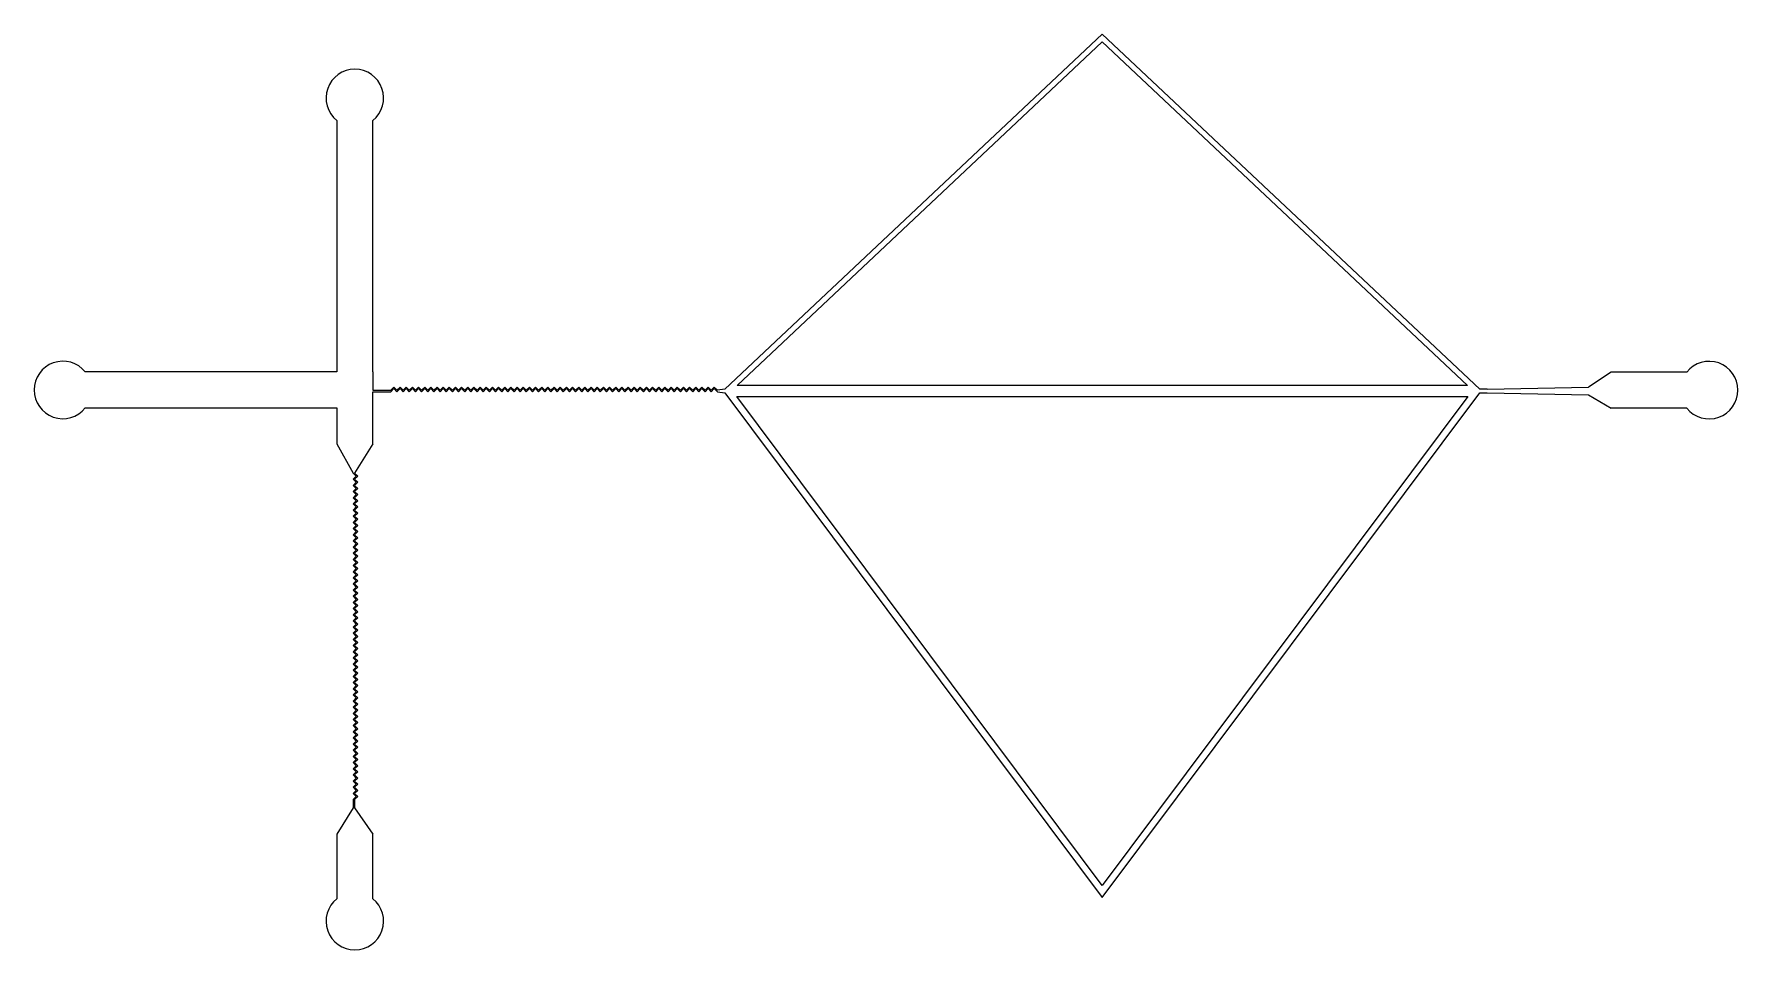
# Model space of a CAD drawing. Header units: millimetres. Extents: x -800 to 46604, y -15581 to 9903.
import ezdxf

# ---------------------------------------------------------------- set-up
doc = ezdxf.new("R2010")
doc.units = ezdxf.units.MM
doc.layers.get('0').update_dxf_attribs({"linetype": 'CONTINUOUS', "true_color": 0xffffff})
doc.layers.get('DEFPOINTS').update_dxf_attribs({"linetype": 'CONTINUOUS', "true_color": 0xffffff})
for name, color, linetype in [('1', 7, 'CONTINUOUS'), ('2', 7, 'CONTINUOUS'), ('3', 7, 'CONTINUOUS')]:
    doc.layers.add(name, color=color, linetype=linetype)

msp = doc.modelspace()

# ---------------------------------------------------------------- linework, layer by layer
at = {"linetype": 'Continuous'}
for p, q in [((8624, 500), (8624, -6)), ((39630, 22), (42443, 78)), ((8624, -6), (9124, -6)), ((8624, -500), (8624, -49)), ((8624, -49), (9124, -49)), ((39630, -77), (42443, -133)), ((7624, -1500), (8075, -2313)), ((8624, -1500), (8118, -2313)), ((8075, -11632), (7624, -12357)), ((8075, -11398), (8075, -11632)), ((8118, -11398), (8118, -11632)), ((8118, -11632), (8624, -12357))]:
    msp.add_line(p, q, dxfattribs=at)
at = {"layer": '1'}
msp.add_lwpolyline([(18763, 128), (28920, 9686), (39077, 128)], close=True, dxfattribs=at)
at = {"layer": '2'}
msp.add_lwpolyline([(18748, -183), (39091, -183), (28920, -13792)], close=True, dxfattribs=at)
at = {"layer": '3'}
for p, q in [((28920, 9903), (18420, 22)), ((39420, 22), (28920, 9903)), ((18420, 22), (18210, -6)), ((39630, 22), (39420, 22)), ((18210, -49), (18420, -77)), ((18420, -77), (28920, -14126)), ((28920, -14126), (39420, -77)), ((39420, -77), (39630, -77))]:
    msp.add_line(p, q, dxfattribs=at)
at = {"layer": 'DEFPOINTS', "linetype": 'Continuous'}
for p, q in [((7624, 7500), (7624, 500)), ((8624, 500), (8624, 7500)), ((7624, 500), (624, 500)), ((43075, 496), (42443, 78)), ((45179, 496), (43075, 496)), ((9210, 80), (9124, -6)), ((9124, -49), (9210, 37)), ((9295, -6), (9210, 80)), ((9210, 37), (9295, -49)), ((9381, 80), (9295, -6)), ((9295, -49), (9381, 37)), ((9467, -6), (9381, 80)), ((9381, 37), (9467, -49)), ((9553, 80), (9467, -6)), ((9467, -49), (9553, 37)), ((9638, -6), (9553, 80)), ((9553, 37), (9638, -49)), ((9724, 80), (9638, -6)), ((9638, -49), (9724, 37)), ((9810, -6), (9724, 80)), ((9724, 37), (9810, -49)), ((9895, 80), (9810, -6)), ((9810, -49), (9895, 37)), ((9981, -6), (9895, 80)), ((9895, 37), (9981, -49)), ((10067, 80), (9981, -6)), ((9981, -49), (10067, 37)), ((10153, -6), (10067, 80)), ((10067, 37), (10153, -49)), ((10238, 80), (10153, -6)), ((10153, -49), (10238, 37)), ((10324, -6), (10238, 80)), ((10238, 37), (10324, -49)), ((10410, 80), (10324, -6)), ((10324, -49), (10410, 37)), ((10495, -6), (10410, 80)), ((10410, 37), (10495, -49)), ((10581, 80), (10495, -6)), ((10495, -49), (10581, 37)), ((10667, -6), (10581, 80)), ((10581, 37), (10667, -49)), ((10753, 80), (10667, -6)), ((10667, -49), (10753, 37)), ((10838, -6), (10753, 80)), ((10753, 37), (10838, -49)), ((10924, 80), (10838, -6)), ((10838, -49), (10924, 37)), ((11010, -6), (10924, 80)), ((10924, 37), (11010, -49)), ((11095, 80), (11010, -6)), ((11010, -49), (11095, 37)), ((11181, -6), (11095, 80)), ((11095, 37), (11181, -49)), ((11267, 80), (11181, -6)), ((11181, -49), (11267, 37)), ((11353, -6), (11267, 80)), ((11267, 37), (11353, -49)), ((11438, 80), (11353, -6)), ((11353, -49), (11438, 37)), ((11524, -6), (11438, 80)), ((11438, 37), (11524, -49)), ((11610, 80), (11524, -6)), ((11524, -49), (11610, 37)), ((11695, -6), (11610, 80)), ((11610, 37), (11695, -49)), ((11781, 80), (11695, -6)), ((11695, -49), (11781, 37)), ((11867, -6), (11781, 80)), ((11781, 37), (11867, -49)), ((11953, 80), (11867, -6)), ((11867, -49), (11953, 37)), ((12038, -6), (11953, 80)), ((11953, 37), (12038, -49)), ((12124, 80), (12038, -6)), ((12038, -49), (12124, 37)), ((12210, -6), (12124, 80)), ((12124, 37), (12210, -49)), ((12295, 80), (12210, -6)), ((12210, -49), (12295, 37)), ((12381, -6), (12295, 80)), ((12295, 37), (12381, -49)), ((12467, 80), (12381, -6)), ((12381, -49), (12467, 37)), ((12553, -6), (12467, 80)), ((12467, 37), (12553, -49)), ((12638, 80), (12553, -6)), ((12553, -49), (12638, 37)), ((12724, -6), (12638, 80)), ((12638, 37), (12724, -49)), ((12810, 80), (12724, -6)), ((12724, -49), (12810, 37)), ((12895, -6), (12810, 80)), ((12810, 37), (12895, -49)), ((12981, 80), (12895, -6)), ((12895, -49), (12981, 37)), ((13067, -6), (12981, 80)), ((12981, 37), (13067, -49)), ((13153, 80), (13067, -6)), ((13067, -49), (13153, 37)), ((13238, -6), (13153, 80)), ((13153, 37), (13238, -49)), ((13324, 80), (13238, -6)), ((13238, -49), (13324, 37)), ((13410, -6), (13324, 80)), ((13324, 37), (13410, -49)), ((13495, 80), (13410, -6)), ((13410, -49), (13495, 37)), ((13581, -6), (13495, 80)), ((13495, 37), (13581, -49)), ((13667, 80), (13581, -6)), ((13581, -49), (13667, 37)), ((13753, -6), (13667, 80)), ((13667, 37), (13753, -49)), ((13838, 80), (13753, -6)), ((13753, -49), (13838, 37)), ((13924, -6), (13838, 80)), ((13838, 37), (13924, -49)), ((14010, 80), (13924, -6)), ((13924, -49), (14010, 37)), ((14095, -6), (14010, 80)), ((14010, 37), (14095, -49)), ((14181, 80), (14095, -6)), ((14095, -49), (14181, 37)), ((14267, -6), (14181, 80)), ((14181, 37), (14267, -49)), ((14353, 80), (14267, -6)), ((14267, -49), (14353, 37)), ((14438, -6), (14353, 80)), ((14353, 37), (14438, -49)), ((14524, 80), (14438, -6)), ((14438, -49), (14524, 37)), ((14610, -6), (14524, 80)), ((14524, 37), (14610, -49)), ((14695, 80), (14610, -6)), ((14610, -49), (14695, 37)), ((14781, -6), (14695, 80)), ((14695, 37), (14781, -49)), ((14867, 80), (14781, -6)), ((14781, -49), (14867, 37)), ((14953, -6), (14867, 80)), ((14867, 37), (14953, -49)), ((15038, 80), (14953, -6)), ((14953, -49), (15038, 37)), ((15124, -6), (15038, 80)), ((15038, 37), (15124, -49)), ((15210, 80), (15124, -6)), ((15124, -49), (15210, 37)), ((15295, -6), (15210, 80)), ((15210, 37), (15295, -49)), ((15381, 80), (15295, -6)), ((15295, -49), (15381, 37)), ((15467, -6), (15381, 80)), ((15381, 37), (15467, -49)), ((15553, 80), (15467, -6)), ((15467, -49), (15553, 37)), ((15638, -6), (15553, 80)), ((15553, 37), (15638, -49)), ((15724, 80), (15638, -6)), ((15638, -49), (15724, 37)), ((15810, -6), (15724, 80)), ((15724, 37), (15810, -49)), ((15895, 80), (15810, -6)), ((15810, -49), (15895, 37)), ((15981, -6), (15895, 80)), ((15895, 37), (15981, -49)), ((16067, 80), (15981, -6)), ((15981, -49), (16067, 37)), ((16153, -6), (16067, 80)), ((16067, 37), (16153, -49)), ((16238, 80), (16153, -6)), ((16153, -49), (16238, 37)), ((16324, -6), (16238, 80)), ((16238, 37), (16324, -49)), ((16410, 80), (16324, -6)), ((16324, -49), (16410, 37)), ((16495, -6), (16410, 80)), ((16410, 37), (16495, -49)), ((16581, 80), (16495, -6)), ((16495, -49), (16581, 37)), ((16667, -6), (16581, 80)), ((16581, 37), (16667, -49)), ((16753, 80), (16667, -6)), ((16667, -49), (16753, 37)), ((16838, -6), (16753, 80)), ((16753, 37), (16838, -49)), ((16924, 80), (16838, -6)), ((16838, -49), (16924, 37)), ((17010, -6), (16924, 80)), ((16924, 37), (17010, -49)), ((17095, 80), (17010, -6)), ((17010, -49), (17095, 37)), ((17181, -6), (17095, 80)), ((17095, 37), (17181, -49)), ((17267, 80), (17181, -6)), ((17181, -49), (17267, 37)), ((17353, -6), (17267, 80)), ((17267, 37), (17353, -49)), ((17438, 80), (17353, -6)), ((17353, -49), (17438, 37)), ((17524, -6), (17438, 80)), ((17438, 37), (17524, -49)), ((17610, 80), (17524, -6)), ((17524, -49), (17610, 37)), ((17695, -6), (17610, 80)), ((17610, 37), (17695, -49)), ((17781, 80), (17695, -6)), ((17695, -49), (17781, 37)), ((17867, -6), (17781, 80)), ((17781, 37), (17867, -49)), ((17953, 80), (17867, -6)), ((17867, -49), (17953, 37)), ((18038, -6), (17953, 80)), ((17953, 37), (18038, -49)), ((18124, 80), (18038, -6)), ((18038, -49), (18124, 37)), ((18210, -6), (18124, 80)), ((18124, 37), (18210, -49)), ((42443, -133), (43075, -504)), ((624, -500), (7624, -500)), ((7624, -500), (7624, -1500)), ((8624, -1500), (8624, -500)), ((45179, -504), (43075, -504)), ((8075, -2313), (8161, -2398)), ((8204, -2398), (8118, -2313)), ((8161, -2398), (8075, -2484)), ((8075, -2484), (8161, -2570)), ((8161, -2570), (8075, -2656)), ((8075, -2656), (8161, -2741)), ((8161, -2741), (8075, -2827)), ((8075, -2827), (8161, -2913)), ((8118, -2484), (8204, -2398)), ((8204, -2570), (8118, -2484)), ((8118, -2656), (8204, -2570)), ((8204, -2741), (8118, -2656)), ((8118, -2827), (8204, -2741)), ((8204, -2913), (8118, -2827)), ((8161, -2913), (8075, -2998)), ((8075, -2998), (8161, -3084)), ((8161, -3084), (8075, -3170)), ((8075, -3170), (8161, -3256)), ((8161, -3256), (8075, -3341)), ((8118, -2998), (8204, -2913)), ((8204, -3084), (8118, -2998)), ((8118, -3170), (8204, -3084)), ((8204, -3256), (8118, -3170)), ((8118, -3341), (8204, -3256)), ((8075, -3341), (8161, -3427)), ((8161, -3427), (8075, -3513)), ((8075, -3513), (8161, -3598)), ((8161, -3598), (8075, -3684)), ((8075, -3684), (8161, -3770)), ((8161, -3770), (8075, -3856)), ((8204, -3427), (8118, -3341)), ((8118, -3513), (8204, -3427)), ((8204, -3598), (8118, -3513)), ((8118, -3684), (8204, -3598)), ((8204, -3770), (8118, -3684)), ((8118, -3856), (8204, -3770)), ((8075, -3856), (8161, -3941)), ((8161, -3941), (8075, -4027)), ((8075, -4027), (8161, -4113)), ((8161, -4113), (8075, -4198)), ((8075, -4198), (8161, -4284)), ((8204, -3941), (8118, -3856)), ((8118, -4027), (8204, -3941)), ((8204, -4113), (8118, -4027)), ((8118, -4198), (8204, -4113)), ((8204, -4284), (8118, -4198)), ((8161, -4284), (8075, -4370)), ((8075, -4370), (8161, -4456)), ((8161, -4456), (8075, -4541)), ((8075, -4541), (8161, -4627)), ((8161, -4627), (8075, -4713)), ((8075, -4713), (8161, -4798)), ((8118, -4370), (8204, -4284)), ((8204, -4456), (8118, -4370)), ((8118, -4541), (8204, -4456)), ((8204, -4627), (8118, -4541)), ((8118, -4713), (8204, -4627)), ((8204, -4798), (8118, -4713)), ((8161, -4798), (8075, -4884)), ((8075, -4884), (8161, -4970)), ((8161, -4970), (8075, -5056)), ((8075, -5056), (8161, -5141)), ((8161, -5141), (8075, -5227)), ((8118, -4884), (8204, -4798)), ((8204, -4970), (8118, -4884)), ((8118, -5056), (8204, -4970)), ((8204, -5141), (8118, -5056)), ((8118, -5227), (8204, -5141)), ((8075, -5227), (8161, -5313)), ((8161, -5313), (8075, -5398)), ((8075, -5398), (8161, -5484)), ((8161, -5484), (8075, -5570)), ((8075, -5570), (8161, -5656)), ((8161, -5656), (8075, -5741)), ((8204, -5313), (8118, -5227)), ((8118, -5398), (8204, -5313)), ((8204, -5484), (8118, -5398)), ((8118, -5570), (8204, -5484)), ((8204, -5656), (8118, -5570)), ((8118, -5741), (8204, -5656)), ((8075, -5741), (8161, -5827)), ((8161, -5827), (8075, -5913)), ((8075, -5913), (8161, -5998)), ((8161, -5998), (8075, -6084)), ((8075, -6084), (8161, -6170)), ((8204, -5827), (8118, -5741)), ((8118, -5913), (8204, -5827)), ((8204, -5998), (8118, -5913)), ((8118, -6084), (8204, -5998)), ((8204, -6170), (8118, -6084)), ((8161, -6170), (8075, -6256)), ((8075, -6256), (8161, -6341)), ((8161, -6341), (8075, -6427)), ((8075, -6427), (8161, -6513)), ((8161, -6513), (8075, -6598)), ((8075, -6598), (8161, -6684)), ((8118, -6256), (8204, -6170)), ((8204, -6341), (8118, -6256)), ((8118, -6427), (8204, -6341)), ((8204, -6513), (8118, -6427)), ((8118, -6598), (8204, -6513)), ((8204, -6684), (8118, -6598)), ((8161, -6684), (8075, -6770)), ((8075, -6770), (8161, -6856)), ((8161, -6856), (8075, -6941)), ((8075, -6941), (8161, -7027)), ((8161, -7027), (8075, -7113)), ((8118, -6770), (8204, -6684)), ((8204, -6856), (8118, -6770)), ((8118, -6941), (8204, -6856)), ((8204, -7027), (8118, -6941)), ((8118, -7113), (8204, -7027)), ((8075, -7113), (8161, -7198)), ((8161, -7198), (8075, -7284)), ((8075, -7284), (8161, -7370)), ((8161, -7370), (8075, -7456)), ((8075, -7456), (8161, -7541)), ((8161, -7541), (8075, -7627)), ((8204, -7198), (8118, -7113)), ((8118, -7284), (8204, -7198)), ((8204, -7370), (8118, -7284)), ((8118, -7456), (8204, -7370)), ((8204, -7541), (8118, -7456)), ((8118, -7627), (8204, -7541)), ((8075, -7627), (8161, -7713)), ((8161, -7713), (8075, -7798)), ((8075, -7798), (8161, -7884)), ((8161, -7884), (8075, -7970)), ((8075, -7970), (8161, -8056)), ((8161, -8056), (8075, -8141)), ((8204, -7713), (8118, -7627)), ((8118, -7798), (8204, -7713)), ((8204, -7884), (8118, -7798)), ((8118, -7970), (8204, -7884)), ((8204, -8056), (8118, -7970)), ((8118, -8141), (8204, -8056)), ((8075, -8141), (8161, -8227)), ((8161, -8227), (8075, -8313)), ((8075, -8313), (8161, -8398)), ((8161, -8398), (8075, -8484)), ((8075, -8484), (8161, -8570)), ((8204, -8227), (8118, -8141)), ((8118, -8313), (8204, -8227)), ((8204, -8398), (8118, -8313)), ((8118, -8484), (8204, -8398)), ((8204, -8570), (8118, -8484)), ((8161, -8570), (8075, -8656)), ((8075, -8656), (8161, -8741)), ((8161, -8741), (8075, -8827)), ((8075, -8827), (8161, -8913)), ((8161, -8913), (8075, -8998)), ((8075, -8998), (8161, -9084)), ((8118, -8656), (8204, -8570)), ((8204, -8741), (8118, -8656)), ((8118, -8827), (8204, -8741)), ((8204, -8913), (8118, -8827)), ((8118, -8998), (8204, -8913)), ((8204, -9084), (8118, -8998)), ((8161, -9084), (8075, -9170)), ((8075, -9170), (8161, -9256)), ((8161, -9256), (8075, -9341)), ((8075, -9341), (8161, -9427)), ((8161, -9427), (8075, -9513)), ((8118, -9170), (8204, -9084)), ((8204, -9256), (8118, -9170)), ((8118, -9341), (8204, -9256)), ((8204, -9427), (8118, -9341)), ((8118, -9513), (8204, -9427)), ((8075, -9513), (8161, -9598)), ((8161, -9598), (8075, -9684)), ((8075, -9684), (8161, -9770)), ((8161, -9770), (8075, -9856)), ((8075, -9856), (8161, -9941)), ((8161, -9941), (8075, -10027)), ((8204, -9598), (8118, -9513)), ((8118, -9684), (8204, -9598)), ((8204, -9770), (8118, -9684)), ((8118, -9856), (8204, -9770)), ((8204, -9941), (8118, -9856)), ((8118, -10027), (8204, -9941)), ((8075, -10027), (8161, -10113)), ((8161, -10113), (8075, -10198)), ((8075, -10198), (8161, -10284)), ((8161, -10284), (8075, -10370)), ((8075, -10370), (8161, -10456)), ((8204, -10113), (8118, -10027)), ((8118, -10198), (8204, -10113)), ((8204, -10284), (8118, -10198)), ((8118, -10370), (8204, -10284)), ((8204, -10456), (8118, -10370)), ((8161, -10456), (8075, -10541)), ((8075, -10541), (8161, -10627)), ((8161, -10627), (8075, -10713)), ((8075, -10713), (8161, -10798)), ((8161, -10798), (8075, -10884)), ((8075, -10884), (8161, -10970)), ((8118, -10541), (8204, -10456)), ((8204, -10627), (8118, -10541)), ((8118, -10713), (8204, -10627)), ((8204, -10798), (8118, -10713)), ((8118, -10884), (8204, -10798)), ((8204, -10970), (8118, -10884)), ((8161, -10970), (8075, -11056)), ((8075, -11056), (8161, -11141)), ((8161, -11141), (8075, -11227)), ((8075, -11227), (8161, -11313)), ((8161, -11313), (8075, -11398)), ((8118, -11056), (8204, -10970)), ((8204, -11141), (8118, -11056)), ((8118, -11227), (8204, -11141)), ((8204, -11313), (8118, -11227)), ((8118, -11398), (8204, -11313)), ((7624, -12357), (7624, -14157)), ((8624, -14157), (8624, -12357))]:
    msp.add_line(p, q, dxfattribs=at)
for centre, start, end in [((8124, 8124), 308.6822, 231.3178), ((0, 0), 38.6822, 321.3178), ((45804, -4), 218.6822, 141.3178), ((8124, -14781), 128.6822, 51.3178)]:
    msp.add_arc(centre, 800, start, end, dxfattribs=at)

doc.saveas('drawing.dxf')
